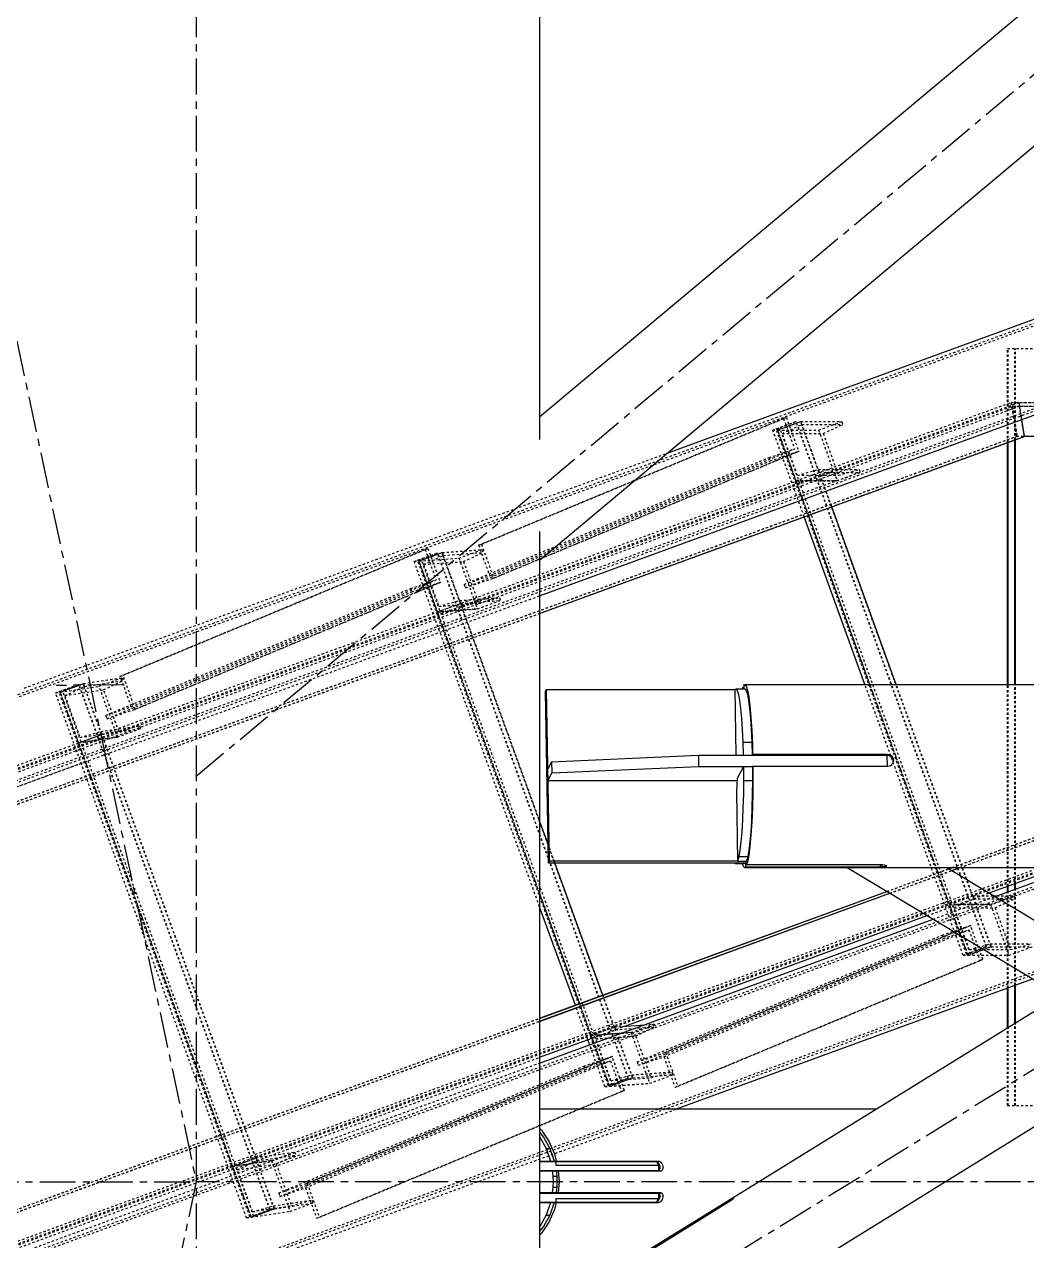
# Model space of a CAD drawing. Header units: millimetres. Extents: x 5143 to 30813, y 232 to 21408.
# Drawn here: x 23391.9 to 23614.3, y 17367.2 to 17637.1 of the extents above; entities that cross this region are included whole.
import ezdxf

# ---------------------------------------------------------------- set-up
doc = ezdxf.new("R2010")
doc.units = ezdxf.units.MM
doc.header["$LTSCALE"] = 0.25
for name, pattern in [('CENTER', [50.8, 31.75, -6.35, 6.35, -6.35]), ('XKITLINE00', [0]), ('XKITLINE02', [4, 2, -2]), ('XKITLINE03', [6, 3, -1, 1, -1])]:
    doc.linetypes.add(name, pattern=pattern)

msp = doc.modelspace()

# ---------------------------------------------------------------- linework, layer by layer
at = {"color": 8, "linetype": 'CENTER'}
for p, q in [((23430, 17470.27), (25173.61, 18930.27)), ((23255, 18200.27), (23430, 17380.27)), ((23430, 17654.86), (23430, 16010.75)), ((23413.9, 17490.51), (23399.07, 17490.38)), ((23430, 17290.27), (23720.98, 17470.27)), ((22899.99, 17380.27), (23429.99, 17380.28)), ((23430, 17380.27), (23255, 16560.27)), ((23689.14, 17380.27), (23430, 17380.27))]:
    msp.add_line(p, q, dxfattribs=at)
at = {"color": 8, "linetype": 'XKITLINE00'}
for p, q in [((23506.2, 17549.97), (25130.68, 18910.22)), ((23506.2, 17518.19), (25161.51, 18904.26)), ((23506.2, 17654.86), (23506.2, 17544.98)), ((23506.2, 17524.52), (23506.2, 17238.51)), ((23551.49, 17490.38), (23551.69, 17490.57)), ((23551.49, 17490.38), (23551.5, 17489.65)), ((23551.69, 17490.57), (23552.01, 17490.27)), ((23551.69, 17490.57), (24815.88, 17490.57)), ((23552.01, 17490.27), (23552.32, 17489.35)), ((23507.68, 17489.5), (23507.45, 17489.06)), ((23507.45, 17489.06), (23508.07, 17451.05)), ((23507.68, 17489.5), (23508.29, 17451.49)), ((23507.68, 17489.5), (23549.5, 17489.5)), ((23549.5, 17489.55), (23549.79, 17489.65)), ((23549.5, 17489.55), (23549.74, 17474.88)), ((23549.79, 17489.65), (23551.78, 17489.65)), ((23549.79, 17489.65), (23550.07, 17489.25)), ((23550.07, 17489.25), (23550.34, 17488.37)), ((23550.34, 17488.37), (23550.59, 17487.02)), ((23551.25, 17489.91), (23551.16, 17489.65)), ((23551.25, 17489.91), (23551.5, 17489.91)), ((23551.25, 17489.91), (23551.25, 17489.65)), ((23551.78, 17489.65), (23552.06, 17489.25)), ((23552.06, 17489.25), (23552.33, 17488.37)), ((23552.32, 17489.35), (23552.61, 17487.86)), ((23552.33, 17488.37), (23552.58, 17487.02)), ((23552.61, 17487.86), (23552.88, 17485.83)), ((23550.59, 17487.02), (23550.82, 17485.24)), ((23550.82, 17485.24), (23551.02, 17483.08)), ((23552.58, 17487.02), (23552.81, 17485.24)), ((23552.81, 17485.24), (23553.01, 17483.08)), ((23552.88, 17485.83), (23553.1, 17483.32)), ((23551.02, 17483.08), (23551.19, 17480.59)), ((23553.01, 17483.08), (23553.18, 17480.59)), ((23553.1, 17483.32), (23553.29, 17480.42)), ((23551.19, 17480.59), (23551.32, 17477.83)), ((23553.18, 17480.59), (23553.31, 17477.83)), ((23553.29, 17480.42), (23553.42, 17477.22)), ((23551.32, 17477.83), (23553.31, 17477.83)), ((23551.32, 17477.83), (23551.41, 17474.89)), ((23553.31, 17477.83), (23553.4, 17474.89)), ((23553.42, 17477.22), (23553.47, 17475.13)), ((23508.86, 17473.47), (23541.45, 17474.88)), ((23541.45, 17474.88), (23551.4, 17474.88)), ((23541.45, 17474.88), (23541.49, 17472.42)), ((23551.41, 17474.89), (23551.4, 17474.88)), ((23551.41, 17474.89), (23553.4, 17474.89)), ((23551.41, 17474.88), (23583.27, 17474.88)), ((23553.47, 17475.13), (23553.4, 17474.98)), ((23553.4, 17474.92), (23583.24, 17474.92)), ((23553.4, 17474.89), (23553.4, 17474.88)), ((23553.47, 17475.13), (23583.35, 17475.13)), ((23581.61, 17474.92), (23581.61, 17474.88)), ((23583.35, 17475.13), (23583.24, 17474.92)), ((23583.24, 17474.92), (23583.59, 17474.88)), ((23583.27, 17474.88), (23583.31, 17472.47)), ((23583.35, 17475.13), (23583.7, 17475.08)), ((23583.7, 17475.08), (23583.59, 17474.88)), ((23583.59, 17474.88), (23583.92, 17474.75)), ((23583.7, 17475.08), (23584.03, 17474.95)), ((23583.92, 17474.75), (23584.2, 17474.54)), ((23584.03, 17474.95), (23584.31, 17474.75)), ((23584.2, 17474.54), (23584.42, 17474.27)), ((23584.31, 17474.75), (23584.53, 17474.47)), ((23584.42, 17474.27), (23584.57, 17473.95)), ((23584.53, 17474.47), (23584.67, 17474.16)), ((23584.57, 17473.95), (23584.62, 17473.59)), ((23584.67, 17474.16), (23584.73, 17473.8)), ((23584.73, 17473.8), (23584.68, 17473.47)), ((23508.86, 17473.47), (23507.96, 17471.72)), ((23507.96, 17471.72), (23508, 17469.26)), ((23508.86, 17473.47), (23508.9, 17471.01)), ((23508.9, 17471.01), (23541.49, 17472.42)), ((23541.49, 17472.42), (23551.44, 17472.42)), ((23551.45, 17472.43), (23550.05, 17469.7)), ((23551.45, 17472.43), (23551.46, 17469.32)), ((23551.45, 17472.43), (23553.44, 17472.43)), ((23553.52, 17472.47), (23553.44, 17472.32)), ((23553.44, 17472.43), (23553.45, 17469.32)), ((23553.44, 17472.42), (23553.49, 17472.42)), ((23553.52, 17472.47), (23583.39, 17472.47)), ((23553.52, 17472.47), (23553.53, 17470.27)), ((23583.39, 17472.47), (23583.74, 17472.52)), ((23583.74, 17472.52), (23584.06, 17472.65)), ((23584.06, 17472.65), (23584.34, 17472.87)), ((23584.55, 17473.15), (23584.34, 17472.87)), ((23584.58, 17473.27), (23584.5, 17473.08)), ((23584.68, 17473.47), (23584.55, 17473.15)), ((23584.62, 17473.59), (23584.58, 17473.27)), ((23508.9, 17471.01), (23508, 17469.26)), ((23508, 17469.26), (23550.03, 17469.26)), ((23550.05, 17469.7), (23549.87, 17466.8)), ((23551.46, 17469.32), (23551.42, 17466.24)), ((23551.46, 17469.32), (23553.45, 17469.32)), ((23553.45, 17469.32), (23553.41, 17466.24)), ((23553.53, 17470.27), (23553.51, 17466.75)), ((23549.87, 17466.8), (23550.12, 17451.43)), ((23551.42, 17466.24), (23551.34, 17463.27)), ((23553.41, 17466.24), (23553.33, 17463.27)), ((23553.51, 17466.75), (23553.42, 17463.33)), ((23551.34, 17463.27), (23551.22, 17460.47)), ((23553.33, 17463.27), (23553.21, 17460.47)), ((23553.42, 17463.33), (23553.29, 17460.12)), ((23551.22, 17460.47), (23551.06, 17457.93)), ((23553.21, 17460.47), (23553.05, 17457.93)), ((23551.06, 17457.93), (23550.86, 17455.7)), ((23553.05, 17457.93), (23552.85, 17455.7)), ((23553.29, 17460.12), (23553.1, 17457.23)), ((23550.86, 17455.7), (23550.64, 17453.84)), ((23552.85, 17455.7), (23552.63, 17453.84)), ((23553.1, 17457.23), (23552.88, 17454.72)), ((23550.39, 17452.41), (23550.12, 17451.43)), ((23550.64, 17453.84), (23550.39, 17452.41)), ((23550.39, 17452.41), (23552.38, 17452.41)), ((23552.38, 17452.41), (23552.11, 17451.43)), ((23552.61, 17452.69), (23552.32, 17451.2)), ((23552.63, 17453.84), (23552.38, 17452.41)), ((23552.88, 17454.72), (23552.61, 17452.69)), ((23508.29, 17451.49), (23508.07, 17451.05)), ((23508.07, 17451.05), (23552.12, 17451.05)), ((23508.29, 17451.49), (23550.12, 17451.49)), ((23549.51, 17451.05), (23549.6, 17450.91)), ((23549.6, 17450.91), (23549.89, 17451)), ((23549.6, 17450.91), (23551.59, 17450.91)), ((23549.89, 17451.05), (23549.89, 17451)), ((23549.89, 17451), (23551.89, 17451)), ((23550.12, 17451.43), (23552.11, 17451.43)), ((23551.16, 17450.91), (23551.37, 17450.28)), ((23551.37, 17450.28), (23551.69, 17449.97)), ((23551.59, 17450.91), (23551.89, 17451)), ((23551.69, 17449.97), (23551.89, 17450.17)), ((23551.69, 17449.97), (23655, 17449.97)), ((23551.88, 17450.99), (23551.89, 17450.17)), ((23551.89, 17451.05), (23551.89, 17451)), ((23551.89, 17450.17), (23581.77, 17450.17)), ((23552.12, 17451.46), (23552.13, 17450.64)), ((23552.32, 17451.2), (23552.13, 17450.64)), ((23552.13, 17450.64), (23582.01, 17450.64)), ((23574.44, 17449.97), (23621.65, 17421.64)), ((23581.76, 17450.64), (23581.77, 17450.17)), ((23581.77, 17450.17), (23582.12, 17450.17)), ((23582.01, 17450.64), (23582.35, 17450.63)), ((23582.11, 17450.64), (23582.12, 17450.17)), ((23582.12, 17450.17), (23582.46, 17450.18)), ((23582.35, 17450.63), (23582.66, 17450.59)), ((23582.46, 17450.18), (23582.75, 17450.2)), ((23582.66, 17450.59), (23582.92, 17450.54)), ((23582.75, 17450.2), (23582.99, 17450.23)), ((23582.92, 17450.54), (23583.11, 17450.46)), ((23582.99, 17450.23), (23583.16, 17450.25)), ((23583.11, 17450.46), (23583.22, 17450.38)), ((23583.16, 17450.25), (23583.23, 17450.28)), ((23583.22, 17450.38), (23583.23, 17450.28)), ((23596.59, 17449.97), (23632.56, 17428.38)), ((23527.07, 17363.13), (23646.9, 17437.26)), ((23538.85, 17344.8), (23658.68, 17418.93)), ((23506.2, 17396.42), (23580.89, 17396.42)), ((23506.2, 17392.13), (23506.63, 17391.69)), ((23506.2, 17391.27), (23507.09, 17390.19)), ((23506.2, 17390.24), (23506.24, 17390.19)), ((23506.24, 17390.19), (23507.63, 17387.67)), ((23506.63, 17391.69), (23508.28, 17389.25)), ((23507.09, 17390.19), (23508.49, 17387.67)), ((23507.63, 17387.67), (23508.49, 17387.67)), ((23507.63, 17387.67), (23508.6, 17384.87)), ((23508.28, 17389.25), (23509.51, 17386.46)), ((23508.49, 17387.67), (23509.46, 17384.87)), ((23506.2, 17384.87), (23509.46, 17384.87)), ((23506.2, 17384.77), (23532.18, 17384.77)), ((23507.3, 17384.87), (23507.46, 17384.83)), ((23507.46, 17384.83), (23508.18, 17384.83)), ((23507.46, 17384.83), (23507.52, 17384.77)), ((23508.02, 17384.87), (23508.18, 17384.83)), ((23508.18, 17384.83), (23508.24, 17384.77)), ((23509.46, 17384.87), (23532.64, 17384.87)), ((23509.51, 17386.46), (23509.9, 17384.87)), ((23509.82, 17384.77), (23509.82, 17383.97)), ((23531.92, 17384.87), (23532.11, 17384.83)), ((23532.11, 17384.83), (23532.83, 17384.83)), ((23532.11, 17384.83), (23532.3, 17384.7)), ((23532.18, 17384.77), (23532.56, 17383.97)), ((23532.64, 17384.87), (23532.83, 17384.83)), ((23532.83, 17384.83), (23533.02, 17384.7)), ((23506.2, 17382.77), (23532.56, 17382.77)), ((23506.2, 17382.67), (23509.87, 17382.67)), ((23506.88, 17382.67), (23507.06, 17382.72)), ((23507.06, 17382.72), (23507.13, 17382.77)), ((23507.06, 17382.72), (23507.75, 17382.72)), ((23507.57, 17382.67), (23507.75, 17382.72)), ((23507.75, 17382.72), (23507.82, 17382.77)), ((23509.02, 17382.67), (23509.14, 17381.48)), ((23509.82, 17383.97), (23532.56, 17383.97)), ((23509.87, 17382.67), (23533.06, 17382.67)), ((23509.87, 17382.67), (23509.99, 17381.48)), ((23510.33, 17382.67), (23510.52, 17380.27)), ((23532.3, 17384.7), (23532.49, 17384.5)), ((23532.37, 17382.67), (23532.54, 17382.72)), ((23532.49, 17384.5), (23532.65, 17384.23)), ((23532.54, 17382.72), (23532.69, 17382.85)), ((23532.54, 17382.72), (23533.23, 17382.72)), ((23532.56, 17383.97), (23532.56, 17382.77)), ((23532.65, 17384.23), (23532.78, 17383.93)), ((23532.81, 17383.05), (23532.69, 17382.85)), ((23532.78, 17383.93), (23532.85, 17383.62)), ((23532.87, 17383.26), (23532.81, 17383.05)), ((23532.85, 17383.62), (23532.88, 17383.32)), ((23532.88, 17383.32), (23532.87, 17383.26)), ((23533.02, 17384.7), (23533.21, 17384.5)), ((23533.06, 17382.67), (23533.23, 17382.72)), ((23533.21, 17384.5), (23533.37, 17384.23)), ((23533.23, 17382.72), (23533.39, 17382.85)), ((23533.37, 17384.23), (23533.49, 17383.93)), ((23533.5, 17383.05), (23533.39, 17382.85)), ((23533.49, 17383.93), (23533.57, 17383.62)), ((23533.58, 17383.32), (23533.5, 17383.05)), ((23533.57, 17383.62), (23533.59, 17383.43)), ((23533.59, 17383.43), (23533.58, 17383.32)), ((23509.14, 17381.48), (23509.18, 17380.27)), ((23509.14, 17381.48), (23509.99, 17381.48)), ((23509.18, 17380.27), (23509.14, 17379.07)), ((23509.99, 17381.48), (23510.03, 17380.27)), ((23510.03, 17380.27), (23509.99, 17379.07)), ((23510.52, 17380.27), (23510.33, 17377.87)), ((23506.2, 17377.87), (23509.87, 17377.87)), ((23506.2, 17377.77), (23532.56, 17377.77)), ((23506.88, 17377.87), (23507.06, 17377.83)), ((23507.06, 17377.83), (23507.13, 17377.77)), ((23507.06, 17377.83), (23507.75, 17377.83)), ((23507.57, 17377.87), (23507.75, 17377.83)), ((23507.75, 17377.83), (23507.82, 17377.77)), ((23509.14, 17379.07), (23509.02, 17377.87)), ((23509.14, 17379.07), (23509.99, 17379.07)), ((23509.99, 17379.07), (23509.87, 17377.87)), ((23509.87, 17377.87), (23533.06, 17377.87)), ((23532.37, 17377.87), (23532.54, 17377.83)), ((23532.54, 17377.83), (23533.23, 17377.83)), ((23532.54, 17377.83), (23532.69, 17377.7)), ((23532.56, 17377.77), (23532.56, 17376.58)), ((23532.78, 17376.62), (23532.65, 17376.32)), ((23532.69, 17377.7), (23532.81, 17377.5)), ((23532.85, 17376.93), (23532.78, 17376.62)), ((23532.81, 17377.5), (23532.87, 17377.29)), ((23532.88, 17377.23), (23532.85, 17376.93)), ((23532.87, 17377.29), (23532.88, 17377.23)), ((23533.06, 17377.87), (23533.23, 17377.83)), ((23533.23, 17377.83), (23533.39, 17377.7)), ((23533.49, 17376.62), (23533.37, 17376.32)), ((23533.39, 17377.7), (23533.5, 17377.5)), ((23533.57, 17376.93), (23533.49, 17376.62)), ((23533.5, 17377.5), (23533.58, 17377.23)), ((23533.59, 17377.12), (23533.57, 17376.93)), ((23533.58, 17377.23), (23533.59, 17377.12)), ((23548.76, 17376.52), (23548.94, 17376.63)), ((23548.94, 17376.63), (23549.05, 17376.7)), ((23549.05, 17376.7), (23549.09, 17376.71)), ((23549.09, 17376.71), (23549.19, 17376.7)), ((23549.19, 17376.7), (23549.23, 17376.64)), ((23549.23, 17376.64), (23549.2, 17376.55)), ((23506.2, 17375.77), (23532.18, 17375.77)), ((23506.2, 17375.67), (23509.46, 17375.67)), ((23507.3, 17375.67), (23507.46, 17375.72)), ((23507.52, 17375.77), (23507.46, 17375.72)), ((23507.46, 17375.72), (23508.18, 17375.72)), ((23508.6, 17375.67), (23507.63, 17372.88)), ((23508.02, 17375.67), (23508.18, 17375.72)), ((23508.24, 17375.77), (23508.18, 17375.72)), ((23509.51, 17374.09), (23508.28, 17371.3)), ((23509.46, 17375.67), (23508.49, 17372.88)), ((23509.46, 17375.67), (23532.64, 17375.67)), ((23509.9, 17375.67), (23509.51, 17374.09)), ((23509.82, 17376.58), (23509.82, 17375.77)), ((23509.82, 17376.58), (23532.56, 17376.58)), ((23527.36, 17363.29), (23548.31, 17376.25)), ((23527.76, 17363.19), (23548.72, 17376.16)), ((23531.92, 17375.67), (23532.11, 17375.72)), ((23532.11, 17375.72), (23532.3, 17375.85)), ((23532.11, 17375.72), (23532.83, 17375.72)), ((23532.56, 17376.58), (23532.18, 17375.77)), ((23532.49, 17376.05), (23532.3, 17375.85)), ((23532.65, 17376.32), (23532.49, 17376.05)), ((23532.64, 17375.67), (23532.83, 17375.72)), ((23532.83, 17375.72), (23533.02, 17375.85)), ((23533.21, 17376.05), (23533.02, 17375.85)), ((23533.37, 17376.32), (23533.21, 17376.05)), ((23548.31, 17376.25), (23548.54, 17376.39)), ((23548.32, 17376.25), (23548.47, 17376)), ((23548.54, 17376.39), (23548.76, 17376.52)), ((23548.54, 17376.39), (23548.7, 17376.14)), ((23548.72, 17376.16), (23548.93, 17376.3)), ((23548.93, 17376.3), (23549.09, 17376.43)), ((23549.2, 17376.55), (23549.09, 17376.43)), ((23507.63, 17372.88), (23506.24, 17370.36)), ((23508.28, 17371.3), (23506.63, 17368.85)), ((23508.49, 17372.88), (23507.09, 17370.36)), ((23507.63, 17372.88), (23508.49, 17372.88)), ((23506.24, 17370.36), (23506.2, 17370.31)), ((23507.09, 17370.36), (23506.2, 17369.28)), ((23506.2, 17368.42), (23506.63, 17368.85))]:
    msp.add_line(p, q, dxfattribs=at)
at = {"color": 7, "linetype": 'XKITLINE00'}
for p, q in [((23534.52, 17541.91), (23616.58, 17571.88)), ((23506.2, 17510.27), (23620.69, 17552.09)), ((23613.83, 17545.64), (23613.23, 17549.36)), ((23506.2, 17506.33), (23613.83, 17545.64)), ((23610.05, 17490.57), (23610.05, 17544.26)), ((23610.15, 17490.57), (23610.15, 17544.29)), ((23611.69, 17490.57), (23611.69, 17544.86)), ((23611.78, 17490.57), (23611.78, 17544.89)), ((23613.82, 17545.67), (23703.37, 17545.67)), ((23578.41, 17490.57), (23564.93, 17527.78)), ((23579.5, 17490.57), (23565.89, 17528.13)), ((23585.33, 17490.57), (23571.04, 17530.01)), ((23508, 17455.39), (23506.2, 17460.35)), ((23520.25, 17421.66), (23509.57, 17451.05)), ((23597.02, 17449.72), (23597.73, 17449.97)), ((23597.05, 17449.7), (23597.8, 17449.97)), ((23597.68, 17449.32), (23599.47, 17449.97)), ((23597.71, 17449.3), (23599.54, 17449.97)), ((23605.97, 17444.34), (23621.39, 17449.97)), ((23607.29, 17443.55), (23624.87, 17449.97)), ((23506.2, 17416.53), (23583.25, 17444.68)), ((23506.2, 17416.5), (23583.28, 17444.67)), ((23515.1, 17419.78), (23506.2, 17444.3)), ((23506.2, 17415.89), (23583.91, 17444.29)), ((23506.2, 17415.86), (23583.94, 17444.27)), ((23610.05, 17444.56), (23610.05, 17445.83)), ((23610.15, 17444.59), (23610.15, 17445.87)), ((23611.69, 17445.16), (23611.69, 17446.43)), ((23611.78, 17445.19), (23611.78, 17446.47)), ((23607.06, 17443.69), (23607.66, 17443.69)), ((23514.14, 17419.43), (23506.2, 17441.29)), ((23525.09, 17414.78), (23592.2, 17439.31)), ((23506.2, 17406.6), (23593.52, 17438.52)), ((23536.61, 17396.42), (23615.57, 17425.28)), ((23610.05, 17414.47), (23610.05, 17423.27)), ((23610.15, 17414.52), (23610.15, 17423.3)), ((23611.69, 17415.48), (23611.69, 17423.87)), ((23611.78, 17415.53), (23611.78, 17423.9)), ((23524.58, 17414.75), (23529.47, 17415.11)), ((23506.2, 17407.88), (23519.48, 17412.73)), ((23517.32, 17410.67), (23516.91, 17411.79)), ((23518.28, 17411.02), (23517.87, 17412.15)), ((23518.28, 17411.02), (23517.87, 17412.15)), ((23519.43, 17412.87), (23524.32, 17413.23))]:
    msp.add_line(p, q, dxfattribs=at)
at = {"color": 3, "linetype": 'XKITLINE02'}
for p, q in [((23362.25, 17478.08), (23616.15, 17570.82)), ((23362.58, 17477.64), (23616.79, 17570.49)), ((23610.05, 17544.26), (23610.05, 17565.17)), ((23610.05, 17565.17), (23631.7, 17565.17)), ((23610.15, 17544.29), (23610.15, 17565.17)), ((23611.69, 17544.86), (23611.69, 17565.17)), ((23611.78, 17544.89), (23611.78, 17565.17)), ((23356.46, 17460.3), (23610.87, 17553.2)), ((23356.74, 17459.45), (23611.13, 17552.35)), ((23357.61, 17460.06), (23612.61, 17553.17)), ((23357.73, 17459.24), (23612.63, 17552.32)), ((23365.35, 17459.73), (23619.91, 17552.71)), ((23365.5, 17460.36), (23620.34, 17553.43)), ((23612.06, 17545.67), (23610.85, 17553.17)), ((23610.85, 17553.17), (24777.99, 17553.17)), ((23612.09, 17545.67), (23610.87, 17553.2)), ((23610.87, 17553.2), (23612.61, 17553.17)), ((23611.1, 17552.32), (24777.87, 17552.32)), ((23611.1, 17552.32), (23612.13, 17545.67)), ((23611.13, 17552.35), (23612.16, 17545.67)), ((23611.13, 17552.35), (23612.63, 17552.32)), ((23613.79, 17545.67), (23612.58, 17553.17)), ((23612.6, 17552.32), (23613.72, 17545.67)), ((23612.61, 17553.17), (24777.99, 17553.17)), ((23613.23, 17549.36), (23612.61, 17553.17)), ((23612.63, 17552.32), (23613.75, 17545.64)), ((23612.75, 17552.32), (24777.87, 17552.32)), ((23492.67, 17521.5), (23560.33, 17549.64)), ((23493.3, 17521.71), (23560.96, 17549.85)), ((23560.33, 17549.64), (23560.96, 17549.85)), ((23560.33, 17549.64), (23562.79, 17542.87)), ((23560.96, 17549.85), (23563.69, 17542.34)), ((23557.94, 17547.05), (23563.09, 17548.93)), ((23564.93, 17527.78), (23557.94, 17547.05)), ((23557.94, 17547.05), (23559.03, 17547.05)), ((23558.69, 17547.29), (23563.15, 17548.93)), ((23600.93, 17430.77), (23558.69, 17547.29)), ((23558.69, 17547.29), (23559.59, 17547.29)), ((23559.03, 17547.05), (23564.18, 17548.93)), ((23559.03, 17547.05), (23564.18, 17548.93)), ((23565.89, 17528.13), (23559.03, 17547.05)), ((23559.03, 17547.05), (23568.13, 17547.05)), ((23563.12, 17535.78), (23559.03, 17547.05)), ((23559.59, 17547.29), (23564.12, 17548.93)), ((23601.83, 17430.77), (23559.59, 17547.29)), ((23560.05, 17546.29), (23564.41, 17548.29)), ((23605.32, 17432.41), (23563.09, 17548.93)), ((23563.09, 17548.93), (23563.15, 17548.93)), ((23605.39, 17432.41), (23563.15, 17548.93)), ((23606.35, 17432.41), (23564.12, 17548.93)), ((23564.12, 17548.93), (23564.18, 17548.93)), ((23571.04, 17530.01), (23564.18, 17548.93)), ((23564.18, 17548.93), (23573.28, 17548.93)), ((23564.18, 17548.93), (23564.41, 17548.29)), ((23564.41, 17548.29), (23573.51, 17548.29)), ((23568.13, 17547.05), (23573.28, 17548.93)), ((23568.13, 17547.05), (23572.22, 17535.78)), ((23569.15, 17546.29), (23573.51, 17548.29)), ((23573.28, 17548.93), (23573.51, 17548.29)), ((23358.24, 17452.97), (23612.09, 17545.67)), ((23358.29, 17452.96), (23612.16, 17545.67)), ((23359.35, 17452.74), (23613.75, 17545.64)), ((23560.05, 17546.29), (23569.15, 17546.29)), ((23563.41, 17537.01), (23560.05, 17546.29)), ((23569.15, 17546.29), (23572.51, 17537.01)), ((23612.06, 17545.67), (23612.13, 17545.67)), ((23612.06, 17545.67), (23613.82, 17545.67)), ((23612.09, 17545.67), (23612.16, 17545.67)), ((23613.72, 17545.67), (23613.79, 17545.67)), ((23613.75, 17545.64), (23613.83, 17545.64)), ((23613.79, 17545.67), (23613.82, 17545.67)), ((23391.85, 17489.8), (23534.52, 17541.91)), ((23495.12, 17514.73), (23562.79, 17542.87)), ((23496.02, 17514.2), (23563.69, 17542.34)), ((23557.12, 17540.95), (23562.79, 17542.87)), ((23557.39, 17540.2), (23563.69, 17542.34)), ((23489.46, 17512.81), (23557.12, 17540.95)), ((23489.73, 17512.06), (23557.39, 17540.2)), ((23557.12, 17540.95), (23557.39, 17540.2)), ((23563.12, 17535.78), (23568.27, 17537.66)), ((23563.41, 17537.01), (23568.04, 17538.3)), ((23563.41, 17537.01), (23572.51, 17537.01)), ((23568.04, 17538.3), (23577.13, 17538.3)), ((23568.04, 17538.3), (23568.27, 17537.66)), ((23568.27, 17537.66), (23577.36, 17537.66)), ((23572.22, 17535.78), (23577.36, 17537.66)), ((23572.51, 17537.01), (23577.13, 17538.3)), ((23577.13, 17538.3), (23577.36, 17537.66)), ((23563.12, 17535.78), (23572.22, 17535.78)), ((23413.13, 17492.43), (23480.79, 17520.57)), ((23413.76, 17492.64), (23481.42, 17520.78)), ((23478.38, 17517.9), (23483.52, 17519.78)), ((23479.13, 17518.15), (23483.58, 17519.78)), ((23479.44, 17517.98), (23484.59, 17519.86)), ((23479.44, 17517.98), (23484.59, 17519.86)), ((23480, 17518.21), (23484.53, 17519.85)), ((23480.79, 17520.57), (23481.42, 17520.78)), ((23480.79, 17520.57), (23483.24, 17513.8)), ((23481.42, 17520.78), (23484.15, 17513.26)), ((23525.84, 17403.26), (23483.52, 17519.78)), ((23483.52, 17519.78), (23483.58, 17519.78)), ((23525.9, 17403.26), (23483.58, 17519.78)), ((23484.53, 17519.85), (23484.59, 17519.86)), ((23526.84, 17403.33), (23484.53, 17519.85)), ((23484.59, 17519.86), (23493.44, 17520.51)), ((23506.2, 17460.35), (23484.59, 17519.86)), ((23484.59, 17519.86), (23484.82, 17519.22)), ((23484.82, 17519.22), (23493.68, 17519.88)), ((23488.3, 17518.63), (23493.44, 17520.51)), ((23489.31, 17517.87), (23493.68, 17519.88)), ((23492.67, 17521.5), (23493.3, 17521.71)), ((23492.67, 17521.5), (23495.12, 17514.73)), ((23493.3, 17521.71), (23496.02, 17514.2)), ((23493.44, 17520.51), (23493.68, 17519.88)), ((23478.38, 17517.9), (23479.44, 17517.98)), ((23506.2, 17441.29), (23478.38, 17517.9)), ((23479.13, 17518.15), (23480, 17518.21)), ((23521.44, 17401.63), (23479.13, 17518.15)), ((23479.44, 17517.98), (23488.3, 17518.63)), ((23506.2, 17444.3), (23479.44, 17517.98)), ((23483.53, 17506.7), (23479.44, 17517.98)), ((23522.31, 17401.69), (23480, 17518.21)), ((23480.46, 17517.22), (23484.82, 17519.22)), ((23480.46, 17517.22), (23489.31, 17517.87)), ((23480.46, 17517.22), (23483.83, 17507.94)), ((23488.3, 17518.63), (23492.39, 17507.36)), ((23489.31, 17517.87), (23492.68, 17508.6)), ((23489.46, 17512.81), (23495.12, 17514.73)), ((23409.91, 17483.74), (23477.58, 17511.88)), ((23415.58, 17485.66), (23483.24, 17513.8)), ((23416.48, 17485.12), (23484.15, 17513.26)), ((23477.58, 17511.88), (23483.24, 17513.8)), ((23477.58, 17511.88), (23477.85, 17511.13)), ((23477.85, 17511.13), (23484.15, 17513.26)), ((23489.46, 17512.81), (23489.73, 17512.06)), ((23489.73, 17512.06), (23496.02, 17514.2)), ((23365.77, 17458.98), (23506.2, 17510.27)), ((23410.18, 17482.99), (23477.85, 17511.13)), ((23483.83, 17507.94), (23488.45, 17509.22)), ((23488.45, 17509.22), (23497.31, 17509.88)), ((23488.45, 17509.22), (23488.68, 17508.58)), ((23488.68, 17508.58), (23497.54, 17509.24)), ((23492.39, 17507.36), (23497.54, 17509.24)), ((23492.68, 17508.6), (23497.31, 17509.88)), ((23497.31, 17509.88), (23497.54, 17509.24)), ((23359.4, 17452.73), (23506.2, 17506.33)), ((23483.53, 17506.7), (23488.68, 17508.58)), ((23483.53, 17506.7), (23492.39, 17507.36)), ((23483.83, 17507.94), (23492.68, 17508.6)), ((23398.78, 17488.74), (23403.93, 17490.62)), ((23399.53, 17488.99), (23403.99, 17490.63)), ((23399.82, 17488.9), (23404.96, 17490.78)), ((23399.82, 17488.9), (23404.96, 17490.78)), ((23399.82, 17488.9), (23408.44, 17490.21)), ((23400.38, 17489.12), (23404.91, 17490.77)), ((23400.84, 17488.14), (23405.2, 17490.14)), ((23403.93, 17490.62), (23403.99, 17490.63)), ((23446.32, 17374.11), (23403.93, 17490.62)), ((23446.38, 17374.12), (23403.99, 17490.63)), ((23404.91, 17490.77), (23404.96, 17490.78)), ((23447.29, 17374.26), (23404.91, 17490.77)), ((23404.96, 17490.78), (23413.58, 17492.09)), ((23447.35, 17374.27), (23404.96, 17490.78)), ((23404.96, 17490.78), (23405.2, 17490.14)), ((23405.2, 17490.14), (23413.81, 17491.45)), ((23408.44, 17490.21), (23413.58, 17492.09)), ((23412.54, 17478.93), (23408.44, 17490.21)), ((23409.45, 17489.45), (23413.81, 17491.45)), ((23413.13, 17492.43), (23413.76, 17492.64)), ((23415.58, 17485.66), (23413.13, 17492.43)), ((23413.58, 17492.09), (23413.81, 17491.45)), ((23416.48, 17485.12), (23413.76, 17492.64)), ((23600.18, 17430.53), (23578.41, 17490.57)), ((23601.27, 17430.53), (23579.5, 17490.57)), ((23606.42, 17432.41), (23585.33, 17490.57)), ((23610.05, 17445.83), (23610.05, 17490.57)), ((23610.15, 17445.87), (23610.15, 17490.57)), ((23611.69, 17446.43), (23611.69, 17490.57)), ((23611.78, 17446.47), (23611.78, 17490.57)), ((23398.78, 17488.74), (23399.82, 17488.9)), ((23441.17, 17372.23), (23398.78, 17488.74)), ((23399.53, 17488.99), (23400.38, 17489.12)), ((23441.92, 17372.48), (23399.53, 17488.99)), ((23442.21, 17372.39), (23399.82, 17488.9)), ((23403.92, 17477.62), (23399.82, 17488.9)), ((23442.77, 17372.61), (23400.38, 17489.12)), ((23400.84, 17488.14), (23409.45, 17489.45)), ((23400.84, 17488.14), (23404.21, 17478.86)), ((23412.83, 17480.17), (23409.45, 17489.45)), ((23409.91, 17483.74), (23415.58, 17485.66)), ((23410.18, 17482.99), (23416.48, 17485.12)), ((23409.91, 17483.74), (23410.18, 17482.99)), ((23403.92, 17477.62), (23409.07, 17479.5)), ((23404.21, 17478.86), (23412.83, 17480.17)), ((23404.21, 17478.86), (23408.83, 17480.14)), ((23408.83, 17480.14), (23417.45, 17481.45)), ((23408.83, 17480.14), (23409.07, 17479.5)), ((23409.07, 17479.5), (23417.68, 17480.82)), ((23412.54, 17478.93), (23417.68, 17480.82)), ((23412.83, 17480.17), (23417.45, 17481.45)), ((23417.45, 17481.45), (23417.68, 17480.82)), ((23403.92, 17477.62), (23412.54, 17478.93)), ((23365.5, 17458.88), (23404.99, 17473.31)), ((23597.73, 17449.97), (23627.02, 17460.68)), ((23597.8, 17449.97), (23627.1, 17460.68)), ((23599.47, 17449.97), (23628.75, 17460.67)), ((23599.54, 17449.97), (23628.82, 17460.67)), ((23509.57, 17451.05), (23508, 17455.39)), ((23374.53, 17361.29), (23628.3, 17454.02)), ((23374.64, 17360.47), (23628.32, 17453.17)), ((23375.58, 17361.1), (23629.86, 17454.02)), ((23383.08, 17360.7), (23636.72, 17453.4)), ((23383.44, 17360.27), (23637.4, 17453.08)), ((23583.25, 17444.68), (23597.02, 17449.72)), ((23583.28, 17444.67), (23597.05, 17449.7)), ((23583.91, 17444.29), (23597.68, 17449.32)), ((23583.94, 17444.27), (23597.71, 17449.3)), ((23592.2, 17439.31), (23605.97, 17444.34)), ((23610.05, 17423.27), (23610.05, 17444.56)), ((23610.15, 17423.3), (23610.15, 17444.59)), ((23611.69, 17423.87), (23611.69, 17445.16)), ((23611.78, 17423.9), (23611.78, 17445.19)), ((23593.52, 17438.52), (23607.29, 17443.55)), ((23597.18, 17441.81), (23602.33, 17443.69)), ((23597.18, 17441.81), (23606.28, 17441.81)), ((23601.27, 17430.53), (23597.18, 17441.81)), ((23598.2, 17441.05), (23602.56, 17443.05)), ((23602.33, 17443.69), (23607.06, 17443.69)), ((23602.33, 17443.69), (23602.56, 17443.05)), ((23602.56, 17443.05), (23611.65, 17443.05)), ((23606.28, 17441.81), (23611.42, 17443.69)), ((23606.28, 17441.81), (23610.36, 17430.53)), ((23607.29, 17441.05), (23611.65, 17443.05)), ((23607.66, 17443.69), (23611.42, 17443.69)), ((23611.42, 17443.69), (23611.65, 17443.05)), ((23598.2, 17441.05), (23607.29, 17441.05)), ((23601.56, 17431.77), (23598.2, 17441.05)), ((23607.29, 17441.05), (23610.66, 17431.77)), ((23386.39, 17342.99), (23641, 17436.05)), ((23533.8, 17408.02), (23601.47, 17436.16)), ((23534.16, 17408.98), (23601.82, 17437.12)), ((23595.53, 17434.99), (23601.82, 17437.12)), ((23595.8, 17434.24), (23601.47, 17436.16)), ((23601.47, 17436.16), (23603.92, 17429.39)), ((23604.55, 17429.6), (23601.82, 17437.12)), ((23386.22, 17342.36), (23640.55, 17435.32)), ((23527.86, 17406.85), (23595.53, 17434.99)), ((23528.14, 17406.1), (23595.8, 17434.24)), ((23595.53, 17434.99), (23595.8, 17434.24)), ((23600.18, 17430.53), (23605.32, 17432.41)), ((23600.93, 17430.77), (23605.39, 17432.41)), ((23600.93, 17430.77), (23601.83, 17430.77)), ((23601.27, 17430.53), (23606.42, 17432.41)), ((23601.27, 17430.53), (23606.42, 17432.41)), ((23601.56, 17431.77), (23606.18, 17433.05)), ((23601.56, 17431.77), (23610.66, 17431.77)), ((23601.83, 17430.77), (23606.35, 17432.41)), ((23605.32, 17432.41), (23605.39, 17432.41)), ((23606.18, 17433.05), (23615.28, 17433.05)), ((23606.18, 17433.05), (23606.42, 17432.41)), ((23606.35, 17432.41), (23606.42, 17432.41)), ((23606.42, 17432.41), (23615.51, 17432.41)), ((23610.36, 17430.53), (23615.51, 17432.41)), ((23610.66, 17431.77), (23615.28, 17433.05)), ((23536.25, 17401.25), (23603.92, 17429.39)), ((23536.88, 17401.46), (23604.55, 17429.6)), ((23600.18, 17430.53), (23601.27, 17430.53)), ((23601.27, 17430.53), (23610.36, 17430.53)), ((23603.92, 17429.39), (23604.55, 17429.6)), ((23526.9, 17403.34), (23520.25, 17421.66)), ((23516.91, 17411.79), (23514.14, 17419.43)), ((23517.87, 17412.15), (23515.1, 17419.78)), ((23372.91, 17367.82), (23506.2, 17416.53)), ((23372.96, 17367.81), (23506.2, 17416.5)), ((23374.07, 17367.61), (23506.2, 17415.89)), ((23374.13, 17367.6), (23506.2, 17415.86)), ((23517.66, 17412.73), (23522.8, 17414.62)), ((23519.48, 17412.73), (23525.09, 17414.78)), ((23522.8, 17414.62), (23524.58, 17414.75)), ((23522.8, 17414.62), (23523.04, 17413.98)), ((23523.04, 17413.98), (23531.89, 17414.63)), ((23526.51, 17413.39), (23531.66, 17415.27)), ((23527.53, 17412.63), (23531.89, 17414.63)), ((23529.47, 17415.11), (23531.66, 17415.27)), ((23531.66, 17415.27), (23531.89, 17414.63)), ((23610.05, 17397.18), (23610.05, 17414.47)), ((23610.15, 17397.18), (23610.15, 17414.52)), ((23611.69, 17397.18), (23611.69, 17415.48)), ((23611.78, 17397.18), (23611.78, 17415.53)), ((23517.66, 17412.73), (23519.43, 17412.87)), ((23517.87, 17412.15), (23517.66, 17412.73)), ((23518.68, 17411.97), (23523.04, 17413.98)), ((23518.68, 17411.97), (23527.53, 17412.63)), ((23522.04, 17402.7), (23518.68, 17411.97)), ((23524.32, 17413.23), (23526.51, 17413.39)), ((23526.51, 17413.39), (23530.61, 17402.11)), ((23527.53, 17412.63), (23530.9, 17403.35)), ((23520.69, 17401.38), (23517.32, 17410.67)), ((23521.75, 17401.46), (23518.28, 17411.02)), ((23521.75, 17401.46), (23518.28, 17411.02)), ((23375.86, 17360.25), (23506.2, 17407.88)), ((23382.93, 17361.55), (23506.2, 17406.6)), ((23454.26, 17378.94), (23521.92, 17407.09)), ((23454.62, 17379.91), (23522.28, 17408.05)), ((23515.99, 17405.92), (23522.28, 17408.05)), ((23516.26, 17405.16), (23521.92, 17407.09)), ((23521.92, 17407.09), (23524.38, 17400.32)), ((23525.01, 17400.53), (23522.28, 17408.05)), ((23527.86, 17406.85), (23534.16, 17408.98)), ((23527.86, 17406.85), (23528.14, 17406.1)), ((23528.14, 17406.1), (23533.8, 17408.02)), ((23533.8, 17408.02), (23536.25, 17401.25)), ((23534.16, 17408.98), (23536.88, 17401.46)), ((23448.32, 17377.78), (23515.99, 17405.92)), ((23448.59, 17377.02), (23516.26, 17405.16)), ((23515.99, 17405.92), (23516.26, 17405.16)), ((23522.04, 17402.7), (23526.67, 17403.98)), ((23526.67, 17403.98), (23535.52, 17404.63)), ((23526.67, 17403.98), (23526.9, 17403.34)), ((23526.9, 17403.34), (23535.76, 17403.99)), ((23530.61, 17402.11), (23535.76, 17403.99)), ((23530.9, 17403.35), (23535.52, 17404.63)), ((23535.52, 17404.63), (23535.76, 17403.99)), ((23520.69, 17401.38), (23525.84, 17403.26)), ((23520.69, 17401.38), (23521.75, 17401.46)), ((23521.44, 17401.63), (23525.9, 17403.26)), ((23521.44, 17401.63), (23522.31, 17401.69)), ((23521.75, 17401.46), (23526.9, 17403.34)), ((23521.75, 17401.46), (23526.9, 17403.34)), ((23521.75, 17401.46), (23530.61, 17402.11)), ((23522.04, 17402.7), (23530.9, 17403.35)), ((23522.31, 17401.69), (23526.84, 17403.33)), ((23525.84, 17403.26), (23525.9, 17403.26)), ((23526.84, 17403.33), (23526.9, 17403.34)), ((23536.25, 17401.25), (23536.88, 17401.46)), ((23456.71, 17372.18), (23524.38, 17400.32)), ((23457.34, 17372.39), (23525.01, 17400.53)), ((23524.38, 17400.32), (23525.01, 17400.53)), ((23386.67, 17341.62), (23536.61, 17396.42)), ((23610.05, 17397.18), (23623.53, 17397.18)), ((23438.1, 17383.66), (23443.25, 17385.54)), ((23438.1, 17383.66), (23446.72, 17384.97)), ((23439.12, 17382.9), (23443.48, 17384.9)), ((23443.25, 17385.54), (23451.87, 17386.86)), ((23443.25, 17385.54), (23443.48, 17384.9)), ((23443.48, 17384.9), (23452.1, 17386.22)), ((23446.72, 17384.97), (23451.87, 17386.86)), ((23446.72, 17384.97), (23450.82, 17373.7)), ((23447.74, 17384.21), (23452.1, 17386.22)), ((23451.87, 17386.86), (23452.1, 17386.22)), ((23442.21, 17372.39), (23438.1, 17383.66)), ((23439.12, 17382.9), (23447.74, 17384.21)), ((23442.5, 17373.63), (23439.12, 17382.9)), ((23447.74, 17384.21), (23451.11, 17374.94)), ((23448.32, 17377.78), (23454.62, 17379.91)), ((23454.62, 17379.91), (23457.34, 17372.39)), ((23448.32, 17377.78), (23448.59, 17377.02)), ((23448.59, 17377.02), (23454.26, 17378.94)), ((23454.26, 17378.94), (23456.71, 17372.18)), ((23441.17, 17372.23), (23446.32, 17374.11)), ((23441.92, 17372.48), (23446.38, 17374.12)), ((23442.21, 17372.39), (23447.35, 17374.27)), ((23442.21, 17372.39), (23447.35, 17374.27)), ((23442.5, 17373.63), (23451.11, 17374.94)), ((23442.5, 17373.63), (23447.12, 17374.91)), ((23442.77, 17372.61), (23447.29, 17374.26)), ((23446.32, 17374.11), (23446.38, 17374.12)), ((23447.12, 17374.91), (23455.74, 17376.22)), ((23447.12, 17374.91), (23447.35, 17374.27)), ((23447.29, 17374.26), (23447.35, 17374.27)), ((23447.35, 17374.27), (23455.97, 17375.58)), ((23450.82, 17373.7), (23455.97, 17375.58)), ((23451.11, 17374.94), (23455.74, 17376.22)), ((23455.74, 17376.22), (23455.97, 17375.58)), ((23441.17, 17372.23), (23442.21, 17372.39)), ((23441.92, 17372.48), (23442.77, 17372.61)), ((23442.21, 17372.39), (23450.82, 17373.7)), ((23456.71, 17372.18), (23457.34, 17372.39))]:
    msp.add_line(p, q, dxfattribs=at)
at = {"color": 1, "linetype": 'XKITLINE03'}
for p, q in [((23601.27, 17430.53), (23559.03, 17547.05)), ((23496.02, 17514.2), (23563.69, 17542.34)), ((23572.22, 17535.78), (23563.12, 17535.78)), ((23521.75, 17401.46), (23479.44, 17517.98)), ((23416.48, 17485.12), (23484.15, 17513.26)), ((23492.39, 17507.36), (23483.53, 17506.7)), ((23442.21, 17372.39), (23399.82, 17488.9)), ((23412.54, 17478.93), (23403.92, 17477.62)), ((23606.28, 17441.81), (23597.18, 17441.81)), ((23601.82, 17437.12), (23534.16, 17408.98)), ((23526.51, 17413.39), (23517.66, 17412.73)), ((23522.28, 17408.05), (23454.62, 17379.91)), ((23446.72, 17384.97), (23438.1, 17383.66))]:
    msp.add_line(p, q, dxfattribs=at)
at = {"color": 1, "linetype": 'XKITLINE00'}
for centre in [(23559.03, 17547.05), (23563.69, 17542.34), (23563.12, 17535.78), (23572.22, 17535.78), (23479.44, 17517.98), (23496.02, 17514.2), (23484.15, 17513.26), (23483.53, 17506.7), (23492.39, 17507.36), (23399.82, 17488.9), (23416.48, 17485.12), (23403.92, 17477.62), (23412.54, 17478.93), (23597.18, 17441.81), (23606.28, 17441.81), (23601.82, 17437.12), (23601.27, 17430.53), (23517.66, 17412.73), (23526.51, 17413.39), (23534.16, 17408.98), (23522.28, 17408.05), (23521.75, 17401.46), (23446.72, 17384.97), (23438.1, 17383.66), (23454.62, 17379.91), (23442.21, 17372.39)]:
    msp.add_circle(centre, 0.05, dxfattribs=at)
at = {"color": 8, "linetype": 'XKITLINE00'}
for centre in [(23399.07, 17490.38), (23413.9, 17490.51), (23430, 17470.27), (23429.99, 17380.28), (23430, 17380.27), (23430, 17380.27), (23430, 17380.27)]:
    msp.add_circle(centre, 0.05, dxfattribs=at)

doc.saveas('drawing.dxf')
